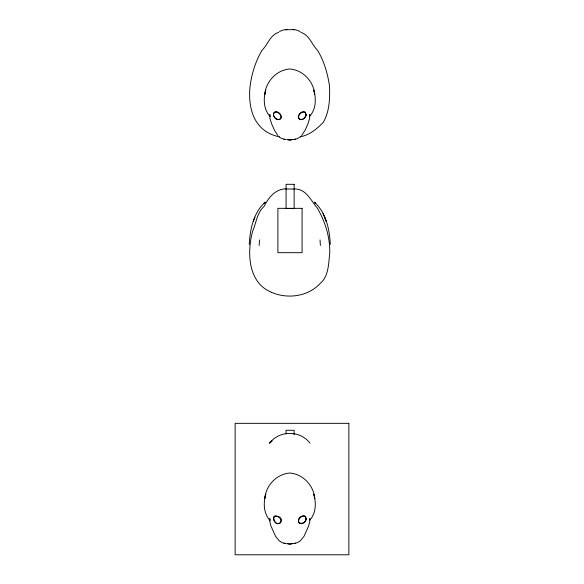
<?xml version="1.0" encoding="UTF-8"?>
<svg xmlns="http://www.w3.org/2000/svg" width="584" height="584" viewBox="0 0 584 584"><rect width="100%" height="100%" fill="white"/><g stroke="black" fill="none" stroke-linecap="round" stroke-linejoin="round"><path stroke-width="0.88" d="M259.179 245.455L259.53 239.922M273.706 113.187L274.341 112.172C277.575 110.252 281.853 114.384 281.262 117.764C278.758 122.129 272.363 117.165 273.699 113.194M274.75 516.015C289.387 516.606 275.334 532.082 273.699 517.234M249.251 244.404C250.04 229.454 253.419 212.751 265.012 202.349L264.004 203.487L265.151 202.13M253.317 221.438L254.901 217.226M309.454 115.588L309.812 114.508L309.608 118.574L307.907 123.932L305.096 130.254L301.614 135.605M309.454 519.636L309.812 518.548L309.878 521.052L308.644 525.972L303.994 536.331L300.3 540.886L297.256 542.704L293.65 543.646L295.672 543.171M274.341 516.212L273.706 517.227M309.797 116.085C316.148 109.098 316.243 98.754 313.812 90.126L314.747 94.455C313.798 81.548 302.841 69.876 289.788 68.992C276.728 69.876 265.771 81.548 264.822 94.455L265.757 90.126C263.136 99.068 263.603 109.675 270.275 116.771M309.797 520.132C316.148 513.139 316.243 502.802 313.812 494.166L314.747 498.495C313.798 485.589 302.841 473.916 289.788 473.033C276.728 473.916 265.771 485.589 264.822 498.495L265.757 494.166C263.136 503.109 263.603 513.716 270.275 520.811M269.779 442.942L271.991 440.862L269.574 443.183C279.356 430.152 300.212 430.152 309.994 443.183M300.3 136.846L297.256 138.663L293.65 139.598L295.672 139.123M278.736 32.383C269.939 34.967 267.954 44.647 262.019 50.268C255.296 61.773 251.127 75.205 249.864 88.491C248.149 110.653 255.317 131.918 279.349 136.824M279.4 31.529L283.415 29.966L286.992 29.309M292.54 139.612L289.788 140.116L287.029 139.612M292.54 543.66L289.788 544.157L287.029 543.66M300.22 136.824C309.418 135.13 316.864 128.976 323.186 122.421C329.595 111.756 329.887 98.389 329.566 86.271C327.69 73.752 324.083 60.824 317.338 50.056C311.593 44.42 309.505 34.938 300.833 32.383M292.591 139.488L289.788 139.97L286.978 139.488M292.591 543.536L289.788 544.018L286.978 543.536M286.299 29.718L286.065 30.288M286.065 188.822C275.451 188.975 268.399 197.596 264.158 206.364C256.96 212.554 256.223 223.081 252.595 231.337C246.944 252.376 247.798 282.583 271.377 292.248M286.065 188.968L294.132 189.055M287.211 29.682L292.401 29.682M294.132 188.917C306.352 188.712 310.798 200.451 317.338 208.13C325.208 221.577 330.223 237.578 329.719 253.317C328.493 263.567 328.792 276.48 320.025 283.59C307.885 296.665 287.452 299.3 271.48 292.307M294.132 29.872L293.27 29.718M294.132 433.912L293.27 433.766M292.577 29.309L296.154 29.966L300.169 31.529M283.897 139.123C289.211 140.357 279.853 138.554 279.269 136.846M283.897 543.171L285.919 543.646L282.313 542.704L279.269 540.886L275.575 536.331L270.925 525.972L269.691 521.052L269.764 518.548L270.115 519.636M314.418 202.13L315.564 203.487L314.557 202.349C326.149 212.751 329.529 229.454 330.318 244.404M277.955 135.605L274.473 130.254L271.662 123.932L269.961 118.574L269.764 114.508L270.115 115.588M323.04 213.503L326.252 221.438L324.704 217.299M320.039 239.922L320.397 245.455M294.132 434.343L294.132 430.284L286.065 430.284L286.065 433.868M273.502 113.581C272.582 117.055 276.896 121.209 280.196 119.136L280.919 118.07C281.671 114.909 278.422 111.785 275.327 112.018L273.502 113.581M273.502 517.621C272.582 521.103 276.896 525.25 280.196 523.176L280.919 522.111C281.671 518.95 278.422 515.833 275.327 516.066L273.502 517.621M306.001 114.756C305.746 118.267 300.475 121.56 298.307 117.793C297.694 114.398 301.979 110.252 305.228 112.172L306.001 114.756M306.001 518.804C306.33 523.753 296.811 525.549 298.519 519.665C299.074 515.928 306.41 513.664 306.001 518.804M306.22 114.953C305.841 117.946 302.278 120.99 299.373 119.136L298.65 118.07C297.898 114.909 301.147 111.785 304.242 112.018L305.396 112.529L306.22 114.953M306.22 518.994C305.841 521.986 302.278 525.031 299.373 523.176L298.65 522.111C297.898 518.95 301.147 515.833 304.242 516.066L305.396 516.57L306.22 518.994M294.132 184.31L286.065 184.31L286.065 208.503L294.132 208.503L294.132 184.31M302.081 208.335L277.889 208.335L277.889 252.689L302.081 252.689L302.081 208.335M348.86 423.342L235.14 423.342L235.14 554.8L348.86 554.8L348.86 423.342"/></g></svg>
